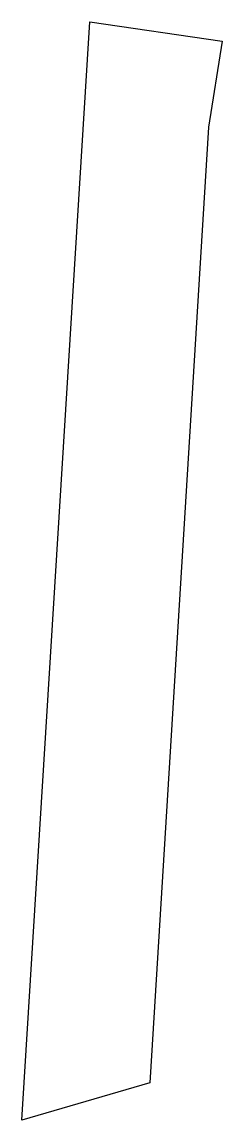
# Model space of a CAD drawing. Header units: millimetres. Extents: x 613280 to 613287.6, y 1319349.9 to 1319391.2.
import ezdxf

# ---------------------------------------------------------------- set-up
doc = ezdxf.new("R2010")
doc.units = ezdxf.units.MM

msp = doc.modelspace()

# ---------------------------------------------------------------- linework, layer by layer
at = {"color": 1}
msp.add_lwpolyline([(613282.597, 1319391.192), (613287.585, 1319390.465), (613287.073, 1319387.233), (613284.86, 1319351.251), (613280.044, 1319349.855)], close=True, dxfattribs=at)

doc.saveas('drawing.dxf')
